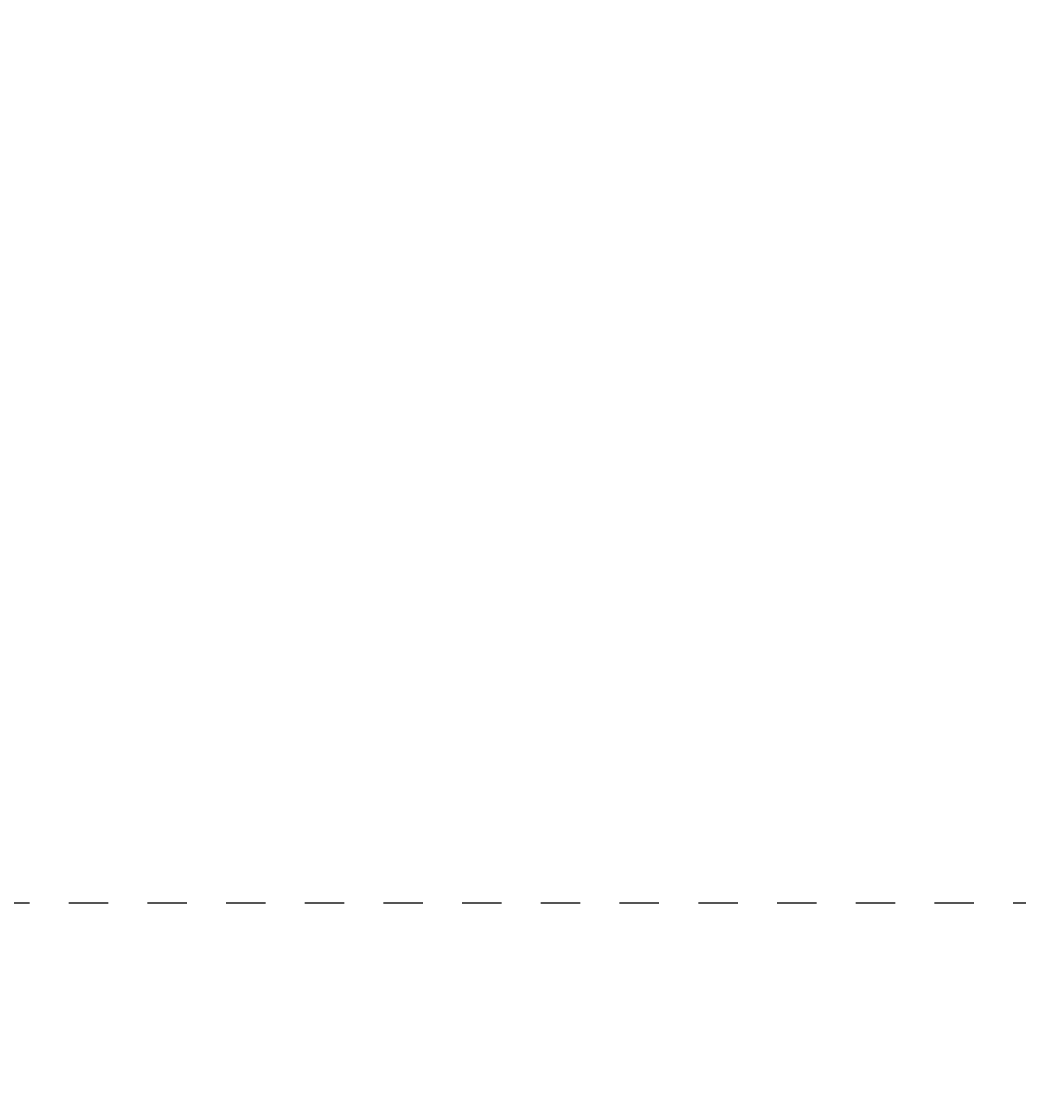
# Model space of a CAD drawing. Header units: millimetres. Extents: x -48147 to 1436659, y -488302 to 18123.
# Drawn here: x 1408291 to 1411869, y -471507 to -467721 of the extents above; entities that cross this region are included whole.
import ezdxf

# ---------------------------------------------------------------- set-up
doc = ezdxf.new("R2010")
doc.units = ezdxf.units.MM
doc.header["$MEASUREMENT"] = 0
doc.linetypes.add('Dashed', pattern=[2822.222233, 1411.111116, -1411.111116])
doc.linetypes.add('Wipeout_Contour', pattern=[1000, 0, -1000])
for name, color, linetype, lineweight, true_color in [('0_Pen_No__105', 7, 'Continuous', 15, 0xa6a6a6), ('New_A-25-M_Curtain_Wall_Pen_No__23', 7, 'Continuous', 30, 0x2a2a2a), ('New_A-25-M_Curtain_Wall_Pen_No__63', 7, 'Continuous', 20, 0x606060)]:
    doc.layers.add(name, color=color, linetype=linetype, lineweight=lineweight, true_color=true_color)
for name, color, linetype, lineweight in [('0_Pen_No__191', 7, 'Continuous', 5), ('0_Pen_No__85', 8, 'Continuous', 20), ('New_A-25-M_Curtain_Wall_Pen_No__3', 7, 'Continuous', 18), ('New_A-25-M_Curtain_Wall_Pen_No__87', 8, 'Continuous', 20), ('New_ArchiCAD Doors_Pen_No__87', 8, 'Continuous', 20)]:
    doc.layers.add(name, color=color, linetype=linetype, lineweight=lineweight)
for name, color, linetype in [('A-95-P_Drawing', 7, 'Continuous'), ('New_A-25-M_Curtain_Wall', 7, 'Continuous'), ('New_ArchiCAD Doors', 7, 'Continuous')]:
    doc.layers.add(name, color=color, linetype=linetype)
doc.styles.add('GENERATED_STYLE_2', font='')
doc.styles.get('GENERATED_STYLE_2').set_extended_font_data('Swis721 BT')
doc.dimstyles.new('GENERATED_STYLE__5', dxfattribs={"dimtxt": 0.18, "dimasz": 182.4, "dimexe": 0.18, "dimexo": 0.0625, "dimgap": 0.09, "dimtad": 0, "dimtih": 1, "dimtoh": 1, "dimdec": 4, "dimzin": 0, "dimdsep": 46, "dimcen": 0.09, "dimadec": 0, "dimazin": 0, "dimtfac": 1, "dimtdec": 4, "dimtmove": 0, "dimatfit": 3, "dimldrblk": 'ARROWHEAD_5', "dimfxl": 1, "dimtolj": 1, "dimtzin": 0, "dimarcsym": 0})

# ---------------------------------------------------------------- blocks, each defined once
blk = doc.blocks.new('Section Elem_33_2', base_point=(1424163.9, -483032.8))
at = {"color": 254, "linetype": 'Wipeout_Contour', "lineweight": 0, "ltscale": 5944959.776875883}
blk.add_wipeout([(1410316.1, -469957.8), (1410336.1, -469937.8), (1410336.1, -467907.8), (1410316.1, -467887.8)], dxfattribs=at).dxf.layer = 'New_A-25-M_Curtain_Wall'
at = {"color": 254, "linetype": 'Wipeout_Contour', "lineweight": 0, "ltscale": 7433626.895747229}
blk.add_wipeout([(1410336.1, -469937.8), (1410316.1, -469957.8), (1410316.1, -469957.8), (1410766.1, -469957.8), (1410746.1, -469937.8)], dxfattribs=at).dxf.layer = 'New_A-25-M_Curtain_Wall'
at = {"color": 254, "linetype": 'Wipeout_Contour', "lineweight": 0, "ltscale": 5945083.016132972}
blk.add_wipeout([(1410336.1, -467907.8), (1410336.1, -469937.8), (1410381.1, -469892.8), (1410381.1, -467952.8)], dxfattribs=at).dxf.layer = 'New_A-25-M_Curtain_Wall'
at = {"color": 254, "linetype": 'Wipeout_Contour', "lineweight": 0, "ltscale": 5946591.891744081}
blk.add_wipeout([(1410746.1, -469937.8), (1410766.1, -469957.8), (1410766.1, -467887.8), (1410746.1, -467907.8)], dxfattribs=at).dxf.layer = 'New_A-25-M_Curtain_Wall'
at = {"layer": 'New_A-25-M_Curtain_Wall_Pen_No__87', "linetype": 'Continuous'}
blk.add_line((1410766.1, -469957.8), (1410766.1, -467887.8), dxfattribs=at)
at = {"color": 254, "linetype": 'Wipeout_Contour', "lineweight": 0, "ltscale": 5946468.463008827}
blk.add_wipeout([(1410701.1, -467952.8), (1410701.1, -469892.8), (1410746.1, -469937.8), (1410746.1, -467907.8)], dxfattribs=at).dxf.layer = 'New_A-25-M_Curtain_Wall'
at = {"color": 254, "linetype": 'Wipeout_Contour', "lineweight": 0, "ltscale": 5944523.338474168}
blk.add_wipeout([(1410336.1, -467907.8), (1410381.1, -467952.8), (1410701.1, -467952.8), (1410746.1, -467907.8)], dxfattribs=at).dxf.layer = 'New_A-25-M_Curtain_Wall'
at = {"color": 254, "linetype": 'Wipeout_Contour', "lineweight": 0, "ltscale": 5947028.140015418}
blk.add_wipeout([(1410746.1, -469937.8), (1410701.1, -469892.8), (1410381.1, -469892.8), (1410336.1, -469937.8)], dxfattribs=at).dxf.layer = 'New_A-25-M_Curtain_Wall'
at = {"layer": 'New_A-25-M_Curtain_Wall_Pen_No__23', "linetype": 'Continuous'}
for p, q in [((1410746.1, -467907.8), (1410336.1, -467907.8)), ((1410336.1, -467907.8), (1410336.1, -469937.8)), ((1410746.1, -469937.8), (1410746.1, -467907.8)), ((1410336.1, -469937.8), (1410746.1, -469937.8))]:
    blk.add_line(p, q, dxfattribs=at)
at = {"color": 254, "linetype": 'Wipeout_Contour', "lineweight": 0, "ltscale": 5945775.649675447}
blk.add_wipeout([(1410381.1, -469892.8), (1410701, -469892.8), (1410701, -467952.8), (1410381.1, -467952.8)], dxfattribs=at).dxf.layer = 'New_A-25-M_Curtain_Wall'
at = {"layer": 'New_A-25-M_Curtain_Wall_Pen_No__23', "linetype": 'Continuous'}
for p, q in [((1410381.1, -467952.8), (1410701.1, -467952.8)), ((1410381.1, -469892.8), (1410381.1, -467952.8)), ((1410701.1, -467952.8), (1410701.1, -469892.8)), ((1410701.1, -469892.8), (1410381.1, -469892.8))]:
    blk.add_line(p, q, dxfattribs=at)
at = {"layer": 'New_A-25-M_Curtain_Wall_Pen_No__3', "linetype": 'Continuous'}
for p, q in [((1410336.1, -467907.8), (1410366, -467982)), ((1410384.8, -468028.3), (1410414.7, -468102.5)), ((1410433.4, -468148.9), (1410463.4, -468223)), ((1410482.1, -468269.4), (1410512.1, -468343.6)), ((1410530.8, -468389.9), (1410560.8, -468464.1)), ((1410579.5, -468510.5), (1410609.5, -468584.7)), ((1410628.2, -468631), (1410658.2, -468705.2)), ((1410676.9, -468751.6), (1410706.9, -468825.7)), ((1410716.1, -468848.6), (1410746.1, -468922.8)), ((1410716.1, -468997), (1410746.1, -468922.8)), ((1410676.9, -469094), (1410706.9, -469019.9)), ((1410628.2, -469214.6), (1410658.2, -469140.4)), ((1410579.5, -469335.1), (1410609.5, -469260.9)), ((1410530.8, -469455.6), (1410560.8, -469381.5)), ((1410482.1, -469576.2), (1410512.1, -469502)), ((1410433.4, -469696.7), (1410463.4, -469622.5)), ((1410384.8, -469817.3), (1410414.7, -469743.1)), ((1410336.1, -469937.8), (1410366, -469863.6))]:
    blk.add_line(p, q, dxfattribs=at)
at = {"layer": 'New_A-25-M_Curtain_Wall_Pen_No__63', "linetype": 'Continuous'}
blk.add_line((1410701, -469892.8), (1410701, -467952.8), dxfattribs=at)
blk = doc.blocks.new('Section Elem_40_2', base_point=(1424163.9, -483032.8))
at = {"color": 254, "linetype": 'Wipeout_Contour', "lineweight": 0, "ltscale": 5944454.177033653}
blk.add_wipeout([(1410791.1, -467862.8), (1410291.1, -467862.8), (1410291.1, -467887.8), (1410791.1, -467887.8)], dxfattribs=at).dxf.layer = 'New_A-25-M_Curtain_Wall'
at = {"layer": 'New_A-25-M_Curtain_Wall_Pen_No__87', "linetype": 'Continuous'}
blk.add_line((1410316.1, -467887.8), (1410791.1, -467887.8), dxfattribs=at)
blk = doc.blocks.new('Section Elem_46_2', base_point=(1424163.9, -483032.8))
at = {"color": 254, "linetype": 'Wipeout_Contour', "lineweight": 0, "ltscale": 5936861.533537738}
blk.add_wipeout([(1408791.1, -467862.8), (1408291.1, -467862.8), (1408291.1, -467887.8), (1408791.1, -467887.8)], dxfattribs=at).dxf.layer = 'New_A-25-M_Curtain_Wall'
at = {"layer": 'New_A-25-M_Curtain_Wall_Pen_No__87', "linetype": 'Continuous'}
blk.add_line((1408316.1, -467887.8), (1408791.1, -467887.8), dxfattribs=at)
blk = doc.blocks.new('Section Elem_47_2', base_point=(1424163.9, -483032.8))
at = {"color": 254, "linetype": 'Wipeout_Contour', "lineweight": 0, "ltscale": 5946724.884986351}
blk.add_wipeout([(1410766.1, -469957.8), (1410816.1, -469957.8), (1410816.1, -467887.8), (1410766.1, -467887.8)], dxfattribs=at).dxf.layer = 'New_A-25-M_Curtain_Wall'
at = {"layer": 'New_A-25-M_Curtain_Wall_Pen_No__87', "linetype": 'Continuous'}
for p, q in [((1410766.1, -469957.8), (1410766.1, -467887.8)), ((1410791.1, -467887.8), (1410816.1, -467887.8)), ((1410816.1, -469957.8), (1410816.1, -467887.8)), ((1410791.1, -469957.8), (1410816.1, -469957.8))]:
    blk.add_line(p, q, dxfattribs=at)
blk = doc.blocks.new('Section Elem_48_2', base_point=(1424163.9, -483032.8))
at = {"color": 254, "linetype": 'Wipeout_Contour', "lineweight": 0, "ltscale": 5939133.797388416}
blk.add_wipeout([(1408766.1, -469957.8), (1408816.1, -469957.8), (1408816.1, -467887.8), (1408766.1, -467887.8)], dxfattribs=at).dxf.layer = 'New_A-25-M_Curtain_Wall'
at = {"layer": 'New_A-25-M_Curtain_Wall_Pen_No__87', "linetype": 'Continuous'}
for p, q in [((1408766.1, -469957.8), (1408766.1, -467887.8)), ((1408791.1, -467887.8), (1408816.1, -467887.8)), ((1408816.1, -469957.8), (1408816.1, -467887.8)), ((1408791.1, -469957.8), (1408816.1, -469957.8))]:
    blk.add_line(p, q, dxfattribs=at)
blk = doc.blocks.new('Section Elem_49_2', base_point=(1424163.9, -483032.8))
at = {"color": 254, "linetype": 'Wipeout_Contour', "lineweight": 0, "ltscale": 5939508.519538932}
blk.add_wipeout([(1408291.1, -469982.8), (1408791.1, -469982.8), (1408791.1, -469957.8), (1408291.1, -469957.8)], dxfattribs=at).dxf.layer = 'New_A-25-M_Curtain_Wall'
at = {"layer": 'New_A-25-M_Curtain_Wall_Pen_No__87', "linetype": 'Continuous'}
blk.add_line((1408316.1, -469957.8), (1408791.1, -469957.8), dxfattribs=at)
blk = doc.blocks.new('Section Elem_50_2', base_point=(1424163.9, -483032.8))
at = {"color": 254, "linetype": 'Wipeout_Contour', "lineweight": 0, "ltscale": 5942929.207092637}
blk.add_wipeout([(1409766.1, -469957.8), (1409816.1, -469957.8), (1409816.1, -467887.8), (1409766.1, -467887.8)], dxfattribs=at).dxf.layer = 'New_A-25-M_Curtain_Wall'
at = {"layer": 'New_A-25-M_Curtain_Wall_Pen_No__87', "linetype": 'Continuous'}
for p, q in [((1409766.1, -469957.8), (1409766.1, -467887.8)), ((1409791.1, -467887.8), (1409816.1, -467887.8)), ((1409816.1, -469957.8), (1409816.1, -467887.8)), ((1409791.1, -469957.8), (1409816.1, -469957.8))]:
    blk.add_line(p, q, dxfattribs=at)
blk = doc.blocks.new('Section Elem_51_2', base_point=(1424163.9, -483032.8))
at = {"color": 254, "linetype": 'Wipeout_Contour', "lineweight": 0, "ltscale": 5942354.392468905}
blk.add_wipeout([(1408791.1, -469982.8), (1409791.1, -469982.8), (1409791.1, -469957.8), (1408791.1, -469957.8)], dxfattribs=at).dxf.layer = 'New_A-25-M_Curtain_Wall'
at = {"layer": 'New_A-25-M_Curtain_Wall_Pen_No__87', "linetype": 'Continuous'}
blk.add_line((1408816.1, -469957.8), (1409791.1, -469957.8), dxfattribs=at)
blk = doc.blocks.new('Section Elem_52_2', base_point=(1424163.9, -483032.8))
at = {"color": 254, "linetype": 'Wipeout_Contour', "lineweight": 0, "ltscale": 5939708.674506666}
blk.add_wipeout([(1409791.1, -467862.8), (1408791.1, -467862.8), (1408791.1, -467887.8), (1409791.1, -467887.8)], dxfattribs=at).dxf.layer = 'New_A-25-M_Curtain_Wall'
at = {"layer": 'New_A-25-M_Curtain_Wall_Pen_No__87', "linetype": 'Continuous'}
blk.add_line((1408816.1, -467887.8), (1409791.1, -467887.8), dxfattribs=at)
blk = doc.blocks.new('Section Elem_53_2', base_point=(1424163.9, -483032.8))
at = {"color": 254, "linetype": 'Wipeout_Contour', "lineweight": 0, "ltscale": 5947097.783635858}
blk.add_wipeout([(1410291.1, -469982.8), (1410791.1, -469982.8), (1410791.1, -469957.8), (1410291.1, -469957.8)], dxfattribs=at).dxf.layer = 'New_A-25-M_Curtain_Wall'
at = {"layer": 'New_A-25-M_Curtain_Wall_Pen_No__87', "linetype": 'Continuous'}
blk.add_line((1410316.1, -469957.8), (1410791.1, -469957.8), dxfattribs=at)
blk = doc.blocks.new('Section Elem_59_2', base_point=(1424163.9, -483032.8))
at = {"color": 254, "linetype": 'Wipeout_Contour', "lineweight": 0, "ltscale": 5941031.44609593}
blk.add_wipeout([(1408816.1, -469957.8), (1409766.1, -469957.8), (1409766.1, -467887.8), (1408816.1, -467887.8)], dxfattribs=at).dxf.layer = 'New_A-25-M_Curtain_Wall'
blk = doc.blocks.new('Section Elem_60_2', base_point=(1424163.9, -483032.8))
at = {"color": 254, "linetype": 'Wipeout_Contour', "lineweight": 0, "ltscale": 5949920.363559337}
blk.add_wipeout([(1410791.1, -469982.8), (1411791.1, -469982.8), (1411766.1, -469957.8), (1410791.1, -469957.8)], dxfattribs=at).dxf.layer = 'New_A-25-M_Curtain_Wall'
at = {"layer": 'New_A-25-M_Curtain_Wall_Pen_No__87', "linetype": 'Continuous'}
blk.add_line((1410816.1, -469957.8), (1411766.1, -469957.8), dxfattribs=at)
blk = doc.blocks.new('Section Elem_61_2', base_point=(1424163.9, -483032.8))
at = {"color": 254, "linetype": 'Wipeout_Contour', "lineweight": 0, "ltscale": 5947278.011411968}
blk.add_wipeout([(1410791.1, -467862.8), (1410791.1, -467887.8), (1411766.1, -467887.8), (1411791.1, -467862.8)], dxfattribs=at).dxf.layer = 'New_A-25-M_Curtain_Wall'
at = {"layer": 'New_A-25-M_Curtain_Wall_Pen_No__87', "linetype": 'Continuous'}
blk.add_line((1410816.1, -467887.8), (1411766.1, -467887.8), dxfattribs=at)
blk = doc.blocks.new('Section Elem_62_2', base_point=(1424163.9, -483032.8))
at = {"color": 254, "linetype": 'Wipeout_Contour', "lineweight": 0, "ltscale": 5948622.804989428}
blk.add_wipeout([(1410816.1, -467887.8), (1410816.1, -469957.8), (1411766.1, -469957.8), (1411766.1, -467887.8)], dxfattribs=at).dxf.layer = 'New_A-25-M_Curtain_Wall'
blk = doc.blocks.new('Section Elem_63_2', base_point=(1424163.9, -483032.8))
at = {"color": 254, "linetype": 'Wipeout_Contour', "lineweight": 0, "ltscale": 8925781.30950598}
blk.add_wipeout([(1411766.1, -469957.8), (1411791.1, -469982.8), (1411816.1, -469982.8), (1411816.1, -467862.8), (1411791.1, -467862.8), (1411766.1, -467887.8)], dxfattribs=at).dxf.layer = 'New_A-25-M_Curtain_Wall'
at = {"layer": 'New_A-25-M_Curtain_Wall_Pen_No__87', "linetype": 'Continuous'}
for p, q in [((1411816.1, -469982.8), (1411816.1, -467862.8)), ((1411766.1, -469957.8), (1411766.1, -467887.8))]:
    blk.add_line(p, q, dxfattribs=at)
blk = doc.blocks.new('Section Elem_104_2', base_point=(1424163.9, -483032.8))
at = {"layer": 'New_ArchiCAD Doors_Pen_No__87', "linetype": 'Continuous'}
for p, q in [((1411816.1, -467862.8), (1403766.1, -467862.8)), ((1411816.1, -469982.8), (1411816.1, -467862.8)), ((1403766.1, -469982.8), (1411816.1, -469982.8))]:
    blk.add_line(p, q, dxfattribs=at)
blk = doc.blocks.new('Section Elem_107_2', base_point=(1424163.9, -483032.8))
at = {"color": 254, "linetype": 'Wipeout_Contour', "lineweight": 0, "ltscale": 5937236.193303118}
blk.add_wipeout([(1408266.1, -469957.8), (1408316.1, -469957.8), (1408316.1, -467887.8), (1408266.1, -467887.8)], dxfattribs=at).dxf.layer = 'New_A-25-M_Curtain_Wall'
at = {"layer": 'New_A-25-M_Curtain_Wall_Pen_No__87', "linetype": 'Continuous'}
for p, q in [((1408266.1, -469957.8), (1408266.1, -467887.8)), ((1408291.1, -467887.8), (1408316.1, -467887.8)), ((1408316.1, -469957.8), (1408316.1, -467887.8)), ((1408291.1, -469957.8), (1408316.1, -469957.8))]:
    blk.add_line(p, q, dxfattribs=at)
blk = doc.blocks.new('Section Elem_108_2', base_point=(1424163.9, -483032.8))
at = {"color": 254, "linetype": 'Wipeout_Contour', "lineweight": 0, "ltscale": 5937611.37214388}
blk.add_wipeout([(1407791.1, -469982.8), (1408291.1, -469982.8), (1408291.1, -469957.8), (1407791.1, -469957.8)], dxfattribs=at).dxf.layer = 'New_A-25-M_Curtain_Wall'
at = {"layer": 'New_A-25-M_Curtain_Wall_Pen_No__87', "linetype": 'Continuous'}
blk.add_line((1407791.1, -469957.8), (1408291.1, -469957.8), dxfattribs=at)
blk = doc.blocks.new('Section Elem_109_2', base_point=(1424163.9, -483032.8))
at = {"color": 254, "linetype": 'Wipeout_Contour', "lineweight": 0, "ltscale": 5934963.540017443}
blk.add_wipeout([(1408291.1, -467862.8), (1407791.1, -467862.8), (1407791.1, -467887.8), (1408291.1, -467887.8)], dxfattribs=at).dxf.layer = 'New_A-25-M_Curtain_Wall'
at = {"layer": 'New_A-25-M_Curtain_Wall_Pen_No__87', "linetype": 'Continuous'}
blk.add_line((1407791.1, -467887.8), (1408291.1, -467887.8), dxfattribs=at)
blk = doc.blocks.new('Section Elem_110_2', base_point=(1424163.9, -483032.8))
at = {"color": 254, "linetype": 'Wipeout_Contour', "lineweight": 0, "ltscale": 5937368.938803642}
blk.add_wipeout([(1408316.1, -469957.8), (1408336.1, -469937.8), (1408336.1, -467907.8), (1408316.1, -467887.8)], dxfattribs=at).dxf.layer = 'New_A-25-M_Curtain_Wall'
at = {"color": 254, "linetype": 'Wipeout_Contour', "lineweight": 0, "ltscale": 7424140.305153402}
blk.add_wipeout([(1408336.1, -469937.8), (1408316.1, -469957.8), (1408316.1, -469957.8), (1408766.1, -469957.8), (1408746.1, -469937.8)], dxfattribs=at).dxf.layer = 'New_A-25-M_Curtain_Wall'
at = {"color": 254, "linetype": 'Wipeout_Contour', "lineweight": 0, "ltscale": 5937492.160540976}
blk.add_wipeout([(1408336.1, -467907.8), (1408336.1, -469937.8), (1408381.1, -469892.8), (1408381.1, -467952.8)], dxfattribs=at).dxf.layer = 'New_A-25-M_Curtain_Wall'
at = {"color": 254, "linetype": 'Wipeout_Contour', "lineweight": 0, "ltscale": 5939000.822911301}
blk.add_wipeout([(1408746.1, -469937.8), (1408766.1, -469957.8), (1408766.1, -467887.8), (1408746.1, -467907.8)], dxfattribs=at).dxf.layer = 'New_A-25-M_Curtain_Wall'
at = {"layer": 'New_A-25-M_Curtain_Wall_Pen_No__87', "linetype": 'Continuous'}
blk.add_line((1408766.1, -469957.8), (1408766.1, -467887.8), dxfattribs=at)
at = {"color": 254, "linetype": 'Wipeout_Contour', "lineweight": 0, "ltscale": 5938877.411529781}
blk.add_wipeout([(1408701.1, -467952.8), (1408701.1, -469892.8), (1408746.1, -469937.8), (1408746.1, -467907.8)], dxfattribs=at).dxf.layer = 'New_A-25-M_Curtain_Wall'
at = {"color": 254, "linetype": 'Wipeout_Contour', "lineweight": 0, "ltscale": 5936930.783957656}
blk.add_wipeout([(1408336.1, -467907.8), (1408381.1, -467952.8), (1408701.1, -467952.8), (1408746.1, -467907.8)], dxfattribs=at).dxf.layer = 'New_A-25-M_Curtain_Wall'
at = {"color": 254, "linetype": 'Wipeout_Contour', "lineweight": 0, "ltscale": 5939438.787459311}
blk.add_wipeout([(1408746.1, -469937.8), (1408701.1, -469892.8), (1408381.1, -469892.8), (1408336.1, -469937.8)], dxfattribs=at).dxf.layer = 'New_A-25-M_Curtain_Wall'
at = {"layer": 'New_A-25-M_Curtain_Wall_Pen_No__23', "linetype": 'Continuous'}
for p, q in [((1408746.1, -467907.8), (1408336.1, -467907.8)), ((1408336.1, -467907.8), (1408336.1, -469937.8)), ((1408746.1, -469937.8), (1408746.1, -467907.8)), ((1408336.1, -469937.8), (1408746.1, -469937.8))]:
    blk.add_line(p, q, dxfattribs=at)
at = {"color": 254, "linetype": 'Wipeout_Contour', "lineweight": 0, "ltscale": 5938184.696094294}
blk.add_wipeout([(1408381.1, -469892.8), (1408701, -469892.8), (1408701, -467952.8), (1408381.1, -467952.8)], dxfattribs=at).dxf.layer = 'New_A-25-M_Curtain_Wall'
at = {"layer": 'New_A-25-M_Curtain_Wall_Pen_No__23', "linetype": 'Continuous'}
for p, q in [((1408381.1, -467952.8), (1408701.1, -467952.8)), ((1408381.1, -469892.8), (1408381.1, -467952.8)), ((1408701.1, -467952.8), (1408701.1, -469892.8)), ((1408701.1, -469892.8), (1408381.1, -469892.8))]:
    blk.add_line(p, q, dxfattribs=at)
at = {"layer": 'New_A-25-M_Curtain_Wall_Pen_No__3', "linetype": 'Continuous'}
for p, q in [((1408336.1, -467907.8), (1408366, -467982)), ((1408384.8, -468028.3), (1408414.7, -468102.5)), ((1408433.4, -468148.9), (1408463.4, -468223)), ((1408482.1, -468269.4), (1408512.1, -468343.6)), ((1408530.8, -468389.9), (1408560.8, -468464.1)), ((1408579.5, -468510.5), (1408609.5, -468584.7)), ((1408628.2, -468631), (1408658.2, -468705.2)), ((1408676.9, -468751.6), (1408706.9, -468825.7)), ((1408716.1, -468848.6), (1408746.1, -468922.8)), ((1408716.1, -468997), (1408746.1, -468922.8)), ((1408676.9, -469094), (1408706.9, -469019.9)), ((1408628.2, -469214.6), (1408658.2, -469140.4)), ((1408579.5, -469335.1), (1408609.5, -469260.9)), ((1408530.8, -469455.6), (1408560.8, -469381.5)), ((1408482.1, -469576.2), (1408512.1, -469502)), ((1408433.4, -469696.7), (1408463.4, -469622.5)), ((1408384.8, -469817.3), (1408414.7, -469743.1)), ((1408336.1, -469937.8), (1408366, -469863.6))]:
    blk.add_line(p, q, dxfattribs=at)
at = {"layer": 'New_A-25-M_Curtain_Wall_Pen_No__63', "linetype": 'Continuous'}
blk.add_line((1408701, -469892.8), (1408701, -467952.8), dxfattribs=at)
blk = doc.blocks.new('Section Elem_140_2', base_point=(1424163.9, -483032.8))
at = {"color": 254, "linetype": 'Wipeout_Contour', "lineweight": 0, "ltscale": 5944827.012568098}
blk.add_wipeout([(1410266.1, -469957.8), (1410316.1, -469957.8), (1410316.1, -467887.8), (1410266.1, -467887.8)], dxfattribs=at).dxf.layer = 'New_A-25-M_Curtain_Wall'
at = {"layer": 'New_A-25-M_Curtain_Wall_Pen_No__87', "linetype": 'Continuous'}
for p, q in [((1410266.1, -469957.8), (1410266.1, -467887.8)), ((1410291.1, -467887.8), (1410316.1, -467887.8)), ((1410316.1, -469957.8), (1410316.1, -467887.8)), ((1410291.1, -469957.8), (1410316.1, -469957.8))]:
    blk.add_line(p, q, dxfattribs=at)
blk = doc.blocks.new('Section Elem_141_2', base_point=(1424163.9, -483032.8))
at = {"color": 254, "linetype": 'Wipeout_Contour', "lineweight": 0, "ltscale": 5945200.366246846}
blk.add_wipeout([(1409791.1, -469982.8), (1410291.1, -469982.8), (1410291.1, -469957.8), (1409791.1, -469957.8)], dxfattribs=at).dxf.layer = 'New_A-25-M_Curtain_Wall'
at = {"layer": 'New_A-25-M_Curtain_Wall_Pen_No__87', "linetype": 'Continuous'}
blk.add_line((1409816.1, -469957.8), (1410291.1, -469957.8), dxfattribs=at)
blk = doc.blocks.new('Section Elem_142_2', base_point=(1424163.9, -483032.8))
at = {"color": 254, "linetype": 'Wipeout_Contour', "lineweight": 0, "ltscale": 5942555.915559187}
blk.add_wipeout([(1410291.1, -467862.8), (1409791.1, -467862.8), (1409791.1, -467887.8), (1410291.1, -467887.8)], dxfattribs=at).dxf.layer = 'New_A-25-M_Curtain_Wall'
at = {"layer": 'New_A-25-M_Curtain_Wall_Pen_No__87', "linetype": 'Continuous'}
blk.add_line((1409816.1, -467887.8), (1410291.1, -467887.8), dxfattribs=at)
blk = doc.blocks.new('Section Elem_143_2', base_point=(1424163.9, -483032.8))
at = {"color": 254, "linetype": 'Wipeout_Contour', "lineweight": 0, "ltscale": 5943878.056054454}
blk.add_wipeout([(1409816.1, -467887.8), (1409816.1, -469957.8), (1410266.1, -469957.8), (1410266.1, -467887.8)], dxfattribs=at).dxf.layer = 'New_A-25-M_Curtain_Wall'
blk = doc.blocks.new('ARROWHEAD_5')
at = {"color": 0, "linetype": 'Continuous', "lineweight": 0}
blk.add_line((0, 0), (-1, 0), dxfattribs=at)
blk.add_solid([(-1, 0.2679), (0, 0), (-1, -0.2679), (-1, 0.2679)], dxfattribs=at)
blk = doc.blocks.new('S-23 Building Section_STORY_MARKER', base_point=(1424163.9, -483032.8))
at = {"layer": '0_Pen_No__105', "linetype": 'Dashed', "ltscale": 0.1}
blk.add_line((1400277.5, -470882.8), (1432997.4, -470882.8), dxfattribs=at)

msp = doc.modelspace()

# ---------------------------------------------------------------- block references
at = {"layer": 'New_A-25-M_Curtain_Wall'}
for name in ['Section Elem_46_2', 'Section Elem_50_2', 'Section Elem_33_2']:
    msp.add_blockref(name, (1424163.9, -483032.8), dxfattribs=at)

# ---------------------------------------------------------------- texts
at = {"layer": '0_Pen_No__191', "linetype": 'Continuous', "insert": (1410684.1, -470873.1), "char_height": 125, "width": 2119.797, "attachment_point": 6, "line_spacing_factor": 0.687544, "style": 'GENERATED_STYLE_2'}
msp.add_mtext('\\A1;{\\fSwis721 BT|b0|i0|c0|p34;Insulated composite  panel system with integral windows. System elements to achieve required U-values}', dxfattribs=at)

# ---------------------------------------------------------------- leaders
at = {"layer": '0_Pen_No__85', "linetype": 'Continuous', "annotation_type": 0, "has_hookline": 1, "hookline_direction": 1, "text_width": 1904.8}
msp.add_leader([(1413114.8, -470278.9), (1410947.3, -470873.1), (1410684.2, -470873.1)], dimstyle='GENERATED_STYLE__5', dxfattribs=at)

# ---------------------------------------------------------------- next in the draw order: block references
at = {"layer": 'New_A-25-M_Curtain_Wall'}
for name in ['Section Elem_40_2', 'Section Elem_48_2']:
    msp.add_blockref(name, (1424163.9, -483032.8), dxfattribs=at)

# ---------------------------------------------------------------- next in the draw order: block references
for name in ['Section Elem_52_2', 'Section Elem_47_2', 'Section Elem_49_2']:
    msp.add_blockref(name, (1424163.9, -483032.8), dxfattribs=at)

# ---------------------------------------------------------------- next in the draw order: block references
for name in ['Section Elem_61_2', 'Section Elem_51_2', 'Section Elem_53_2']:
    msp.add_blockref(name, (1424163.9, -483032.8), dxfattribs=at)

# ---------------------------------------------------------------- next in the draw order: block references
for name in ['Section Elem_59_2', 'Section Elem_60_2']:
    msp.add_blockref(name, (1424163.9, -483032.8), dxfattribs=at)

# ---------------------------------------------------------------- next in the draw order: block references
msp.add_blockref('Section Elem_62_2', (1424163.9, -483032.8), dxfattribs=at)

# ---------------------------------------------------------------- next in the draw order: block references
msp.add_blockref('Section Elem_63_2', (1424163.9, -483032.8), dxfattribs=at)

# ---------------------------------------------------------------- next in the draw order: block references
at = {"layer": 'New_ArchiCAD Doors'}
msp.add_blockref('Section Elem_104_2', (1424163.9, -483032.8), dxfattribs=at)

# ---------------------------------------------------------------- next in the draw order: block references
at = {"layer": 'New_A-25-M_Curtain_Wall'}
for name in ['Section Elem_107_2', 'Section Elem_140_2']:
    msp.add_blockref(name, (1424163.9, -483032.8), dxfattribs=at)

# ---------------------------------------------------------------- next in the draw order: block references
for name in ['Section Elem_109_2', 'Section Elem_142_2', 'Section Elem_110_2', 'Section Elem_108_2', 'Section Elem_141_2']:
    msp.add_blockref(name, (1424163.9, -483032.8), dxfattribs=at)

# ---------------------------------------------------------------- next in the draw order: block references
msp.add_blockref('Section Elem_143_2', (1424163.9, -483032.8), dxfattribs=at)

# ---------------------------------------------------------------- next in the draw order: wipeouts: each hides what was drawn before it
at = {"color": 254, "linetype": 'Wipeout_Contour', "lineweight": 0, "ltscale": 5945399.093806557}
msp.add_wipeout([(1402093, -464875.1), (1414616.4, -464875.1), (1414616.4, -485231.7), (1402093, -485231.7)], dxfattribs=at).dxf.layer = 'A-95-P_Drawing'

# ---------------------------------------------------------------- next in the draw order: block references
at = {"linetype": 'Continuous', "lineweight": 0}
msp.add_blockref('S-23 Building Section_STORY_MARKER', (1424163.9, -483032.8), dxfattribs=at)

doc.saveas('drawing.dxf')
